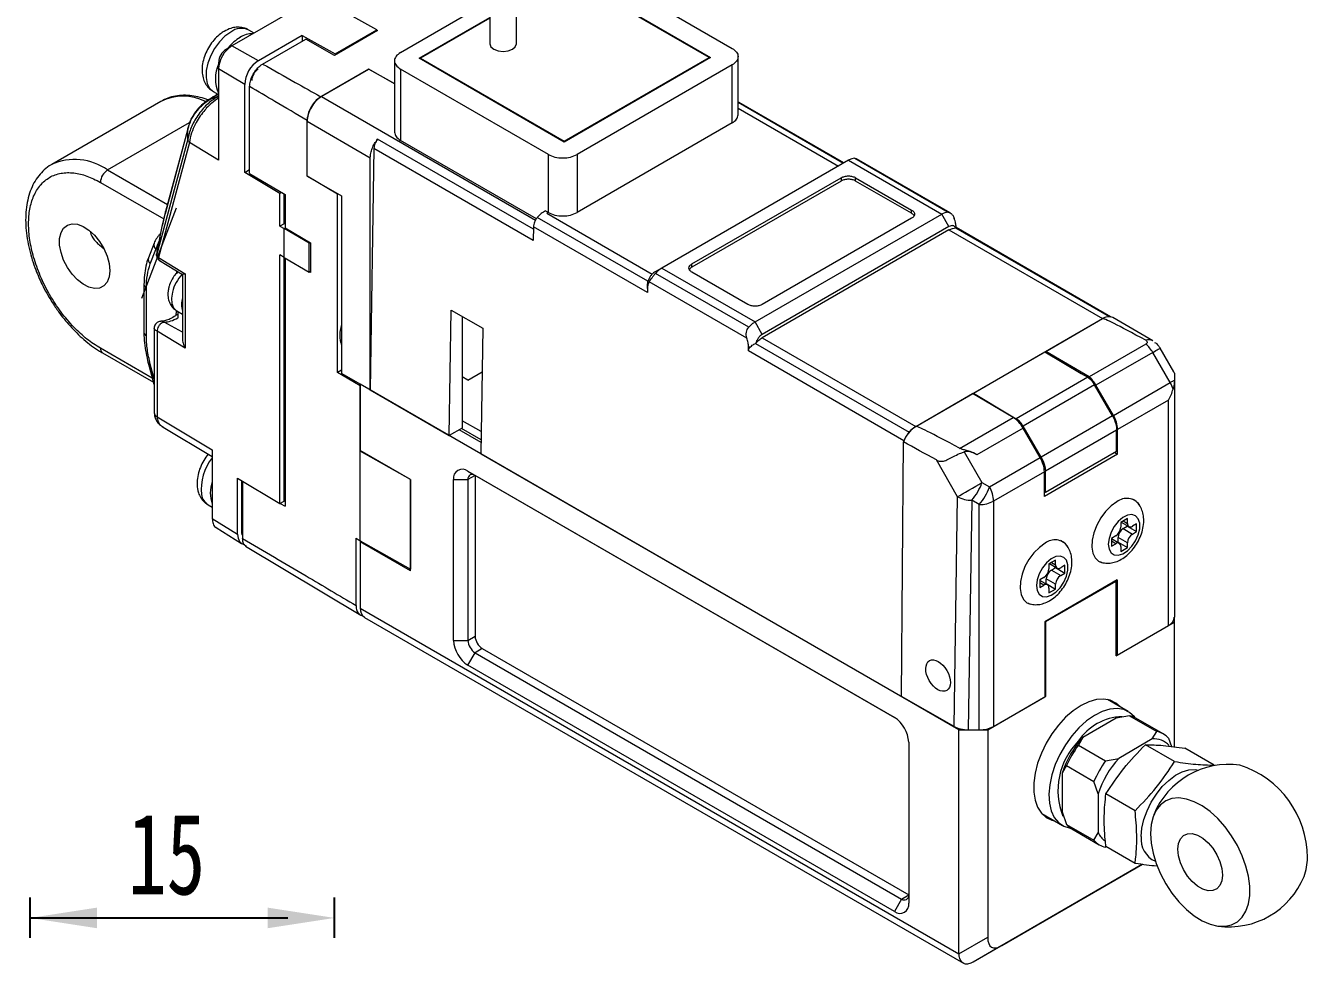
# Paper-space layout '시트2-ENG' of a CAD drawing. Header units: millimetres. Extents: x 5 to 415, y 5 to 292.
# Drawn here: x 270.9 to 334, y 219.4 to 265.9 of the extents above; entities that cross this region are included whole.
import ezdxf

# ---------------------------------------------------------------- set-up
doc = ezdxf.new("R2010")
doc.units = ezdxf.units.MM
doc.linetypes.add('CENTERX2', pattern=[20.32, 12.7, -2.54, 2.54, -2.54])
doc.layers.add('CENTER_LINE', color=7, linetype='CENTERX2')
doc.styles.add('SLDTEXTSTYLE0', font='TXT', dxfattribs={"width": 0.7})
doc.dimstyles.new('SLDDIMSTYLE0', dxfattribs={"dimtxt": 4, "dimasz": 3.302, "dimexe": 0, "dimexo": 0.0625, "dimgap": 1, "dimtad": 1, "dimrnd": 1e-09, "dimzin": 12, "dimdsep": 46, "dimtxsty": 'SLDTEXTSTYLE0', "dimsah": 1, "dimcen": 0.09, "dimadec": 0, "dimazin": 3, "dimtfac": 1, "dimtofl": 0, "dimtmove": 0, "dimatfit": 3, "dimfxl": 1, "dimfrac": 2, "dimtolj": 1, "dimtzin": 12, "dimarcsym": 0})

# ---------------------------------------------------------------- blocks, each defined once
blk = doc.blocks.new('_D_41')
at = {"layer": 'CENTER_LINE'}
for p, q in [((271.101, 200.622), (271.101, 222.923)), ((286.101, 200.622), (286.101, 222.923)), ((271.101, 221.923), (286.101, 221.923))]:
    blk.add_line(p, q, dxfattribs=at)
for points in [[(271.101, 221.923), (274.403, 221.415), (274.403, 222.431)], [(286.101, 221.923), (282.799, 222.431), (282.799, 221.415)]]:
    blk.add_solid(points, dxfattribs=at)
at = {"layer": 'CENTER_LINE', "insert": (275.923, 227.079), "char_height": 4, "attachment_point": 1, "style": 'SLDTEXTSTYLE0'}
blk.add_mtext('15', dxfattribs=at)

psp = doc.layouts.new('시트2-ENG')

# ---------------------------------------------------------------- linework, layer by layer
at = {"color": 7, "linetype": 'Continuous', "lineweight": 18}
for p, q in [((298.397, 268.947), (305.68, 264.743)), ((293.752, 268.234), (293.752, 264.967)), ((295.052, 264.967), (295.052, 268.234)), ((297.809, 268.225), (304.619, 264.294)), ((304.549, 264.294), (297.809, 268.184)), ((284.782, 267.021), (281.037, 264.86)), ((289.346, 264.539), (293.752, 267.082)), ((288.179, 265.654), (286.553, 266.56)), ((290.265, 264.253), (293.752, 266.266)), ((293.752, 266.225), (290.336, 264.253)), ((282.138, 265.495), (281.877, 265.645)), ((284.502, 265.376), (282.346, 264.131)), ((282.558, 263.97), (284.679, 265.195)), ((284.502, 265.376), (286.129, 264.47)), ((284.502, 265.376), (284.502, 265.093)), ((286.093, 264.399), (284.679, 265.195)), ((288.215, 265.623), (286.093, 264.399)), ((286.129, 264.47), (288.179, 265.654)), ((288.179, 265.654), (288.179, 265.603)), ((288.179, 265.643), (288.215, 265.623)), ((281.037, 264.86), (280.755, 264.691)), ((282.346, 264.131), (281.037, 264.86)), ((280.388, 263.734), (280.393, 264.064)), ((286.129, 264.47), (286.129, 264.419)), ((289.053, 264.132), (289.053, 260.619)), ((297.407, 260.13), (290.265, 264.253)), ((290.336, 264.212), (290.336, 264.253)), ((290.336, 264.253), (297.407, 260.171)), ((297.407, 260.171), (304.549, 264.294)), ((304.619, 264.294), (297.407, 260.13)), ((305.68, 263.926), (298.043, 259.518)), ((304.549, 264.253), (304.549, 264.294)), ((305.68, 261.069), (305.68, 263.926)), ((305.973, 261.452), (305.973, 264.335)), ((280.388, 263.734), (280.388, 259.243)), ((281.673, 262.966), (280.388, 263.734)), ((285.421, 262.358), (287.79, 263.725)), ((287.79, 263.722), (285.457, 262.375)), ((287.79, 263.725), (289.053, 263.014)), ((287.79, 263.722), (287.79, 263.725)), ((289.053, 262.993), (287.79, 263.722)), ((296.629, 259.518), (289.346, 263.722)), ((289.346, 263.722), (289.346, 260.211)), ((280.127, 262.614), (280.388, 262.464)), ((281.673, 258.637), (281.673, 262.966)), ((281.918, 258.574), (281.918, 262.863)), ((277.545, 262.129), (272.171, 259.027)), ((280.306, 262.347), (279.976, 262.245)), ((280.388, 262.403), (280.306, 262.347)), ((311.183, 259.102), (306.025, 262.08)), ((278.881, 260.773), (277.76, 256.587)), ((278.899, 260.896), (277.777, 256.706)), ((278.869, 260.265), (278.881, 260.773)), ((278.914, 260.878), (278.881, 260.773)), ((284.747, 258.456), (284.747, 261.189)), ((284.75, 261.15), (287.861, 259.354)), ((284.75, 258.455), (284.75, 261.15)), ((305.68, 261.069), (298.043, 256.66)), ((278.869, 260.265), (277.343, 254.601)), ((278.949, 260.103), (277.422, 254.439)), ((280.388, 259.243), (278.949, 260.103)), ((296.038, 256.348), (289.346, 260.211)), ((297.407, 260.13), (297.407, 260.171)), ((288.039, 259.818), (287.861, 247.922)), ((295.888, 255.287), (288.039, 259.818)), ((296.629, 256.658), (296.629, 259.518)), ((298.043, 259.518), (298.043, 256.66)), ((287.861, 247.922), (287.861, 259.354)), ((311.408, 259.232), (302.215, 253.925)), ((311.408, 259.232), (316.004, 256.578)), ((311.721, 259.328), (316.317, 256.675)), ((316.42, 256.646), (311.804, 259.31)), ((281.673, 258.637), (281.918, 258.778)), ((283.41, 257.598), (281.673, 258.637)), ((281.918, 258.574), (283.664, 257.541)), ((284.747, 258.456), (284.75, 258.457)), ((286.248, 257.567), (284.747, 258.456)), ((284.75, 258.455), (286.447, 257.476)), ((303.7, 254.129), (311.054, 258.374)), ((311.054, 258.211), (303.7, 253.966)), ((311.054, 258.374), (311.054, 258.211)), ((311.761, 258.374), (314.519, 256.782)), ((311.761, 258.211), (311.761, 258.374)), ((314.519, 256.619), (311.761, 258.211)), ((283.49, 257.644), (283.41, 257.598)), ((283.41, 255.99), (283.41, 257.598)), ((283.618, 256.11), (283.618, 257.568)), ((286.268, 257.579), (286.248, 257.567)), ((286.248, 248.787), (286.248, 257.567)), ((283.664, 257.541), (283.664, 255.908)), ((286.447, 257.476), (286.447, 248.739)), ((301.533, 253.273), (296.086, 256.415)), ((296.488, 256.737), (296.629, 256.658)), ((296.629, 256.66), (296.558, 256.619)), ((306.811, 251.272), (316.004, 256.578)), ((314.519, 256.374), (307.165, 252.129)), ((314.519, 256.619), (314.519, 256.782)), ((316.357, 255.966), (316.004, 256.578)), ((283.618, 256.11), (283.41, 255.99)), ((283.41, 255.99), (283.618, 255.865)), ((283.664, 256.084), (283.618, 256.11)), ((283.618, 254.444), (283.618, 255.865)), ((284.856, 255.151), (283.618, 255.865)), ((283.664, 255.908), (284.921, 255.164)), ((295.898, 255.953), (295.888, 255.287)), ((301.508, 252.714), (295.898, 255.953)), ((316.357, 255.966), (307.165, 250.659)), ((316.357, 255.803), (307.165, 250.496)), ((316.357, 255.803), (323.923, 251.435)), ((316.686, 255.899), (316.703, 255.908)), ((316.686, 255.899), (324.254, 251.531)), ((324.308, 251.526), (316.707, 255.914)), ((316.711, 255.894), (316.711, 255.949)), ((277.21, 255.145), (276.936, 254.434)), ((277.49, 255.404), (277.333, 254.614)), ((277.492, 255.459), (277.345, 254.718)), ((277.495, 255.471), (277.492, 255.459)), ((284.856, 255.151), (284.9, 255.177)), ((284.856, 253.73), (284.856, 255.151)), ((284.921, 255.164), (284.921, 253.71)), ((277.026, 254.127), (277.3, 254.838)), ((277.333, 254.614), (277.334, 254.629)), ((277.422, 254.439), (278.749, 253.646)), ((283.618, 254.444), (283.41, 254.569)), ((283.41, 242.331), (283.41, 254.569)), ((283.618, 254.444), (284.856, 253.73)), ((283.618, 242.451), (283.618, 254.444)), ((283.664, 254.418), (283.664, 242.192)), ((277.476, 254.292), (278.612, 253.603)), ((278.315, 253.783), (278.315, 253.664)), ((284.856, 253.73), (284.921, 253.768)), ((302.215, 253.925), (301.862, 253.721)), ((302.215, 253.925), (306.811, 251.272)), ((303.7, 253.966), (303.7, 254.129)), ((278.609, 253.612), (278.609, 250.415)), ((278.749, 253.646), (278.749, 249.98)), ((284.921, 253.71), (284.872, 253.739)), ((306.405, 250.474), (301.602, 253.247)), ((306.498, 251.006), (301.902, 253.66)), ((306.458, 252.129), (303.7, 253.721)), ((276.713, 253.119), (276.713, 250.754)), ((276.83, 250.591), (276.83, 252.956)), ((301.508, 252.921), (301.508, 252.976)), ((301.508, 252.921), (301.508, 252.714)), ((278.293, 251.597), (278.315, 251.777)), ((278.315, 251.833), (278.315, 251.777)), ((278.315, 251.777), (278.323, 251.826)), ((278.326, 251.818), (278.609, 251.655)), ((278.38, 251.471), (278.39, 251.477)), ((278.386, 251.783), (278.384, 251.643)), ((278.39, 251.477), (278.404, 251.773)), ((291.75, 245.677), (291.843, 251.855)), ((291.843, 251.855), (293.398, 250.957)), ((292.386, 251.541), (292.386, 246.045)), ((307.165, 250.659), (306.811, 251.272)), ((314.731, 246.128), (323.923, 251.435)), ((321.13, 249.823), (323.923, 251.435)), ((326.393, 250.347), (324.423, 251.484)), ((277.219, 250.959), (277.219, 246.801)), ((277.359, 250.81), (277.359, 246.601)), ((278.749, 249.98), (277.359, 250.81)), ((286.424, 251.033), (286.447, 250.954)), ((293.398, 250.957), (293.306, 244.779)), ((306.481, 249.843), (306.487, 250.047)), ((306.487, 250.047), (306.582, 250.047)), ((306.835, 250.212), (314.4, 245.843)), ((307.165, 250.496), (314.731, 246.128)), ((326.054, 250.183), (323.261, 248.571)), ((326.394, 250.338), (326.388, 250.341)), ((327.437, 248.806), (326.759, 249.981)), ((274.671, 249.748), (277.176, 248.301)), ((317.575, 247.77), (321.079, 249.793)), ((321.079, 249.793), (322.873, 248.74)), ((321.13, 249.823), (321.13, 249.763)), ((323.261, 248.571), (321.13, 249.823)), ((326.393, 249.77), (323.6, 248.158)), ((327.252, 248.283), (326.393, 249.77)), ((276.923, 249.253), (277.197, 248.226)), ((286.447, 248.902), (286.248, 248.787)), ((287.366, 248.126), (286.248, 248.787)), ((287.861, 247.922), (286.447, 248.739)), ((292.669, 248.41), (293.366, 248.813)), ((322.873, 248.74), (323.195, 248.544)), ((327.459, 248.741), (327.459, 248.402)), ((277.197, 248.226), (277.219, 248.174)), ((287.368, 248.207), (287.366, 248.206)), ((316.852, 231.184), (287.366, 248.206)), ((287.366, 248.206), (287.366, 244.94)), ((287.366, 244.901), (287.366, 248.126)), ((292.669, 248.41), (292.386, 248.574)), ((323.195, 248.544), (319.665, 246.506)), ((323.534, 248.178), (320.01, 246.144)), ((324.41, 246.642), (323.534, 248.178)), ((324.459, 246.67), (323.6, 248.158)), ((324.459, 246.67), (327.252, 248.283)), ((327.459, 248.402), (327.459, 248.351)), ((327.459, 248.351), (327.459, 236.732)), ((287.861, 247.922), (291.75, 245.677)), ((314.731, 246.128), (317.524, 247.741)), ((319.517, 246.57), (317.524, 247.741)), ((317.575, 247.77), (319.338, 246.699)), ((317.575, 247.711), (317.575, 247.77)), ((327.166, 247.417), (324.666, 245.974)), ((327.166, 236.323), (327.166, 247.417)), ((277.359, 246.601), (280.075, 244.978)), ((293.322, 245.868), (292.386, 246.408)), ((316.88, 245.047), (319.517, 246.57)), ((319.338, 246.699), (319.665, 246.506)), ((324.41, 246.642), (320.901, 244.617)), ((277.62, 246.119), (277.667, 246.088)), ((277.665, 246.084), (280.075, 244.644)), ((292.386, 246.045), (291.75, 245.677)), ((293.314, 245.342), (292.242, 245.961)), ((293.316, 245.463), (292.348, 246.022)), ((314.336, 245.752), (314.4, 245.843)), ((320.011, 246.046), (317.735, 244.732)), ((320.901, 244.617), (320.01, 246.144)), ((320.853, 244.589), (320.011, 246.046)), ((324.615, 245.944), (321.11, 243.921)), ((324.615, 244.894), (324.615, 245.944)), ((324.666, 244.76), (324.666, 245.974)), ((280.075, 244.978), (280.075, 241.592)), ((289.841, 243.511), (287.366, 244.94)), ((314.024, 232.819), (314.118, 245.366)), ((287.4, 244.921), (287.366, 244.901)), ((287.366, 240.492), (287.366, 244.901)), ((289.835, 243.51), (287.366, 244.901)), ((293.306, 244.779), (314.024, 232.819)), ((316.783, 242.665), (315.738, 244.474)), ((317.111, 244.87), (317.984, 243.358)), ((318.352, 243.145), (320.853, 244.589)), ((324.666, 244.76), (321.06, 242.678)), ((324.615, 244.894), (321.11, 242.871)), ((324.524, 244.842), (324.666, 244.76)), ((292.669, 243.92), (313.67, 231.796)), ((292.669, 243.92), (293.023, 243.716)), ((293.023, 243.716), (292.669, 243.511)), ((313.679, 231.791), (293.023, 243.716)), ((293.023, 243.716), (293.023, 235.795)), ((321.06, 243.892), (318.559, 242.448)), ((321.06, 242.678), (321.06, 243.892)), ((321.11, 242.871), (321.11, 243.921)), ((281.326, 243.577), (283.41, 242.331)), ((281.326, 240.819), (281.326, 243.577)), ((281.534, 240.935), (281.534, 243.452)), ((281.569, 243.431), (281.581, 243.424)), ((281.569, 243.431), (281.569, 240.614)), ((281.569, 243.431), (281.569, 243.431)), ((289.839, 243.512), (289.835, 243.51)), ((289.835, 243.51), (289.835, 239.101)), ((289.841, 239.02), (289.841, 243.511)), ((291.962, 235.591), (291.962, 243.511)), ((291.962, 243.511), (292.669, 243.511)), ((292.669, 243.511), (292.669, 235.591)), ((317.984, 243.358), (318.352, 243.145)), ((283.41, 242.331), (283.618, 242.451)), ((283.664, 242.425), (283.618, 242.451)), ((316.61, 231.351), (316.783, 242.665)), ((317.484, 242.492), (317.311, 231.186)), ((317.852, 242.279), (317.484, 242.492)), ((318.559, 242.448), (318.559, 231.355)), ((321.11, 242.871), (321.06, 242.9)), ((279.88, 242.26), (280.075, 242.147)), ((283.42, 242.336), (283.664, 242.192)), ((317.852, 231.186), (317.852, 242.279)), ((280.075, 241.592), (281.326, 240.819)), ((280.271, 241.141), (281.524, 240.366)), ((325.149, 241.589), (324.819, 241.399)), ((324.819, 241.399), (324.819, 241.161)), ((324.84, 241.411), (325.222, 241.191)), ((324.937, 241.093), (325.143, 241.212)), ((325.143, 241.212), (325.143, 241.236)), ((325.143, 241.212), (325.603, 240.946)), ((325.149, 241.351), (325.149, 241.589)), ((325.603, 241.327), (325.397, 241.208)), ((325.603, 240.946), (325.603, 241.327)), ((287.156, 240.616), (287.366, 240.492)), ((287.156, 237.309), (287.156, 240.616)), ((324.572, 240.732), (324.365, 240.613)), ((324.365, 240.613), (324.365, 240.232)), ((324.747, 240.368), (324.365, 240.588)), ((324.689, 240.426), (324.689, 240.664)), ((325.149, 240.399), (324.689, 240.664)), ((324.937, 241.093), (325.397, 240.827)), ((325.397, 240.827), (325.603, 240.946)), ((281.713, 240.228), (287.39, 236.836)), ((287.366, 240.492), (289.835, 239.101)), ((287.366, 240.492), (287.366, 240.449)), ((287.403, 240.471), (287.366, 240.449)), ((289.841, 239.02), (287.366, 240.449)), ((287.366, 240.449), (287.366, 237.183)), ((324.365, 240.232), (324.572, 240.351)), ((324.668, 240.414), (324.689, 240.426)), ((324.689, 240.426), (325.149, 240.16)), ((324.819, 240.208), (324.819, 239.97)), ((324.819, 239.97), (325.149, 240.16)), ((325.149, 240.16), (325.149, 240.399)), ((321.614, 239.548), (321.284, 239.358)), ((321.284, 239.358), (321.284, 239.12)), ((321.305, 239.37), (321.686, 239.15)), ((321.614, 239.31), (321.614, 239.548)), ((322.067, 239.286), (321.861, 239.167)), ((322.067, 238.905), (322.067, 239.286)), ((289.841, 239.104), (289.835, 239.101)), ((321.036, 238.691), (320.83, 238.572)), ((321.154, 238.385), (321.154, 238.623)), ((321.614, 238.358), (321.154, 238.623)), ((321.401, 239.052), (321.608, 239.171)), ((321.401, 239.052), (321.861, 238.786)), ((321.608, 239.171), (321.608, 239.195)), ((321.608, 239.171), (322.067, 238.905)), ((321.861, 238.786), (322.067, 238.905)), ((320.83, 238.572), (320.83, 238.191)), ((321.211, 238.327), (320.83, 238.547)), ((320.83, 238.191), (321.036, 238.31)), ((324.648, 238.565), (321.077, 236.503)), ((321.13, 236.512), (324.595, 238.512)), ((321.133, 238.373), (321.154, 238.385)), ((321.154, 238.385), (321.614, 238.119)), ((321.284, 238.167), (321.284, 237.929)), ((321.284, 237.929), (321.614, 238.119)), ((321.614, 238.119), (321.614, 238.358)), ((324.595, 238.512), (324.576, 238.523)), ((324.595, 234.837), (324.595, 238.512)), ((324.648, 238.565), (324.648, 234.87)), ((287.366, 237.183), (316.852, 220.161)), ((287.573, 236.725), (317.078, 219.692)), ((327.459, 236.491), (327.459, 236.732)), ((321.077, 236.503), (321.077, 232.809)), ((321.111, 236.523), (321.13, 236.512)), ((321.13, 232.837), (321.13, 236.512)), ((324.595, 234.837), (327.459, 236.491)), ((324.648, 234.87), (327.166, 236.323)), ((327.459, 230.345), (327.459, 236.491)), ((291.962, 235.591), (292.669, 235.591)), ((292.669, 235.591), (293.023, 235.795)), ((292.669, 234.366), (293.023, 234.979)), ((293.376, 235.183), (293.023, 234.979)), ((293.023, 234.979), (314.024, 222.855)), ((293.376, 235.183), (314.377, 223.059)), ((324.595, 234.901), (324.648, 234.87)), ((313.67, 222.243), (292.669, 234.366)), ((316.61, 231.351), (314.024, 232.819)), ((318.267, 231.184), (321.13, 232.837)), ((318.559, 231.355), (321.077, 232.809)), ((321.13, 232.837), (321.077, 232.868)), ((325.19, 232.087), (324.169, 232.676)), ((324.602, 231.755), (322.952, 230.803)), ((325.248, 231.882), (324.602, 231.755)), ((325.248, 231.882), (326.591, 231.107)), ((326.908, 230.986), (325.565, 231.761)), ((316.852, 231.184), (318.267, 231.184)), ((316.852, 220.161), (316.852, 231.184)), ((317.311, 231.186), (317.852, 231.186)), ((318.267, 231.184), (318.267, 220.969)), ((326.371, 230.735), (326.591, 231.107)), ((314.377, 230.571), (314.377, 222.651)), ((322.952, 230.803), (322.732, 230.431)), ((322.732, 230.431), (324.076, 229.655)), ((326.371, 230.735), (324.72, 229.782)), ((327.472, 229.621), (326.031, 230.453)), ((327.172, 230.772), (327.311, 230.363)), ((324.076, 229.655), (324.72, 229.782)), ((329.417, 229.447), (327.976, 230.279)), ((322.151, 229.425), (321.939, 229.048)), ((322.151, 229.425), (323.495, 228.649)), ((321.939, 229.048), (321.939, 227.142)), ((323.707, 228.028), (323.495, 228.649)), ((323.707, 228.028), (323.707, 226.121)), ((325.528, 227.202), (324.087, 228.034)), ((320.93, 227.064), (321.95, 226.475)), ((321.939, 227.142), (322.151, 226.52)), ((322.151, 226.52), (323.495, 225.745)), ((322.415, 226.306), (323.758, 225.53)), ((323.495, 225.745), (323.707, 226.121)), ((324.125, 225.419), (324.076, 225.409)), ((325.528, 224.609), (324.087, 225.441)), ((325.893, 224.563), (317.559, 219.752)), ((318.967, 220.565), (325.893, 224.563)), ((314.024, 222.855), (313.67, 222.243)), ((314.024, 222.855), (314.377, 223.059)), ((316.852, 220.153), (318.267, 220.969)), ((318.967, 220.565), (317.552, 219.748)), ((317.552, 219.748), (317.559, 219.752))]:
    psp.add_line(p, q, dxfattribs=at)
at = {"color": 8, "linetype": 'Continuous', "lineweight": 18}
for p, q in [((279.976, 262.245), (279.902, 262.196)), ((279.976, 262.245), (280.345, 262.488)), ((285.457, 262.375), (296, 256.288)), ((305.973, 262.085), (311.161, 259.089)), ((305.973, 261.798), (310.913, 258.946)), ((274.921, 258.754), (278.956, 261.084)), ((295.896, 255.836), (288.217, 260.269)), ((274.921, 258.754), (277.869, 257.052)), ((274.567, 258.142), (277.687, 256.341)), ((296.558, 256.619), (301.743, 253.626)), ((277.3, 254.838), (277.362, 254.802)), ((278.609, 250.767), (277.708, 251.263)), ((277.123, 248.501), (274.567, 249.976)), ((314.141, 245.421), (306.481, 249.843)), ((277.219, 248.47), (277.026, 249.193)), ((319.338, 246.675), (319.338, 246.699)), ((324.943, 241.47), (325.149, 241.351)), ((281.569, 240.915), (281.534, 240.935)), ((324.572, 240.351), (324.365, 240.47)), ((321.407, 239.429), (321.614, 239.31)), ((321.036, 238.31), (320.83, 238.429))]:
    psp.add_line(p, q, dxfattribs=at)
at = {"color": 8, "linetype": 'Continuous', "lineweight": 18, "flags": 128}
for points in [[(280.983, 265.548), (280.698, 265.34), (280.43, 265.066), (280.192, 264.743), (279.998, 264.386), (279.858, 264.015), (279.78, 263.651), (279.768, 263.312), (279.822, 263.018), (279.94, 262.783), (280.115, 262.621), (280.127, 262.614)], [(277.76, 256.587), (277.766, 256.657), (277.777, 256.706)], [(277.492, 255.459), (277.49, 255.447), (277.49, 255.404)], [(278.113, 252.741), (278.069, 252.442), (278.089, 252.177), (278.174, 251.966), (278.316, 251.824), (278.326, 251.818)], [(277.026, 249.193), (276.98, 249.204), (276.946, 249.221), (276.926, 249.244), (276.923, 249.253)], [(277.219, 248.195), (277.2, 248.216), (277.197, 248.226)]]:
    psp.add_lwpolyline(points, dxfattribs=at)
at = {"color": 7, "linetype": 'Continuous', "lineweight": 18, "flags": 128}
for points in [[(293.752, 264.967), (293.801, 264.824), (293.942, 264.702)], [(293.942, 264.702), (294.153, 264.621), (294.402, 264.592), (294.65, 264.621), (294.861, 264.702), (295.002, 264.824), (295.052, 264.967)], [(275.027, 253.794), (274.994, 253.484), (274.895, 253.228), (274.737, 253.042), (274.528, 252.935), (274.28, 252.913), (274.004, 252.977), (273.718, 253.123), (273.435, 253.344), (273.171, 253.628), (272.94, 253.959), (272.756, 254.32), (272.627, 254.691), (272.56, 255.052), (272.56, 255.384), (272.627, 255.668), (272.756, 255.89), (272.94, 256.038), (273.171, 256.103), (273.435, 256.082), (273.718, 255.976), (274.004, 255.791), (274.28, 255.537), (274.528, 255.228), (274.737, 254.879), (274.895, 254.511), (274.994, 254.143), (275.027, 253.794)], [(326.393, 249.77), (326.477, 249.818), (326.552, 249.862), (326.617, 249.899), (326.67, 249.93), (326.712, 249.954), (326.741, 249.971), (326.756, 249.98), (326.759, 249.981)], [(327.252, 248.283), (327.281, 248.3), (327.31, 248.316), (327.338, 248.332), (327.364, 248.348), (327.39, 248.362), (327.414, 248.376), (327.437, 248.39), (327.459, 248.402)], [(316.783, 242.665), (316.895, 242.729), (317.029, 242.807), (317.18, 242.894), (317.343, 242.988), (317.511, 243.085), (317.678, 243.181), (317.837, 243.274), (317.984, 243.358)], [(324.631, 242.413), (324.345, 242.209), (324.075, 241.94), (323.835, 241.619), (323.638, 241.264), (323.494, 240.894), (323.412, 240.528), (323.395, 240.188), (323.445, 239.89), (323.559, 239.651), (323.73, 239.484), (323.898, 239.409)], [(324.206, 240.331), (324.241, 240.086), (324.341, 239.903), (324.499, 239.798), (324.7, 239.78), (324.926, 239.85), (325.157, 240.004), (325.373, 240.226), (325.554, 240.498), (325.685, 240.795), (325.753, 241.09), (325.753, 241.358), (325.685, 241.574), (325.554, 241.72), (325.373, 241.782), (325.157, 241.755), (324.926, 241.642), (324.7, 241.452), (324.499, 241.202), (324.341, 240.915), (324.241, 240.615), (324.206, 240.331)], [(321.095, 240.372), (320.81, 240.168), (320.54, 239.899), (320.3, 239.578), (320.102, 239.223), (319.959, 238.853), (319.876, 238.487), (319.86, 238.147), (319.91, 237.849), (320.023, 237.61), (320.195, 237.443), (320.363, 237.368)], [(320.671, 238.29), (320.705, 238.045), (320.806, 237.862), (320.964, 237.756), (321.164, 237.739), (321.39, 237.809), (321.622, 237.963), (321.837, 238.185), (322.019, 238.457), (322.149, 238.754), (322.218, 239.049), (322.218, 239.317), (322.149, 239.533), (322.019, 239.679), (321.837, 239.741), (321.622, 239.714), (321.39, 239.601), (321.164, 239.411), (320.964, 239.161), (320.806, 238.874), (320.705, 238.574), (320.671, 238.29)], [(324.796, 232.315), (324.58, 232.505), (324.296, 232.643), (323.973, 232.7), (323.62, 232.675), (323.247, 232.569), (322.863, 232.384), (322.479, 232.125), (322.105, 231.801), (321.752, 231.418), (321.43, 230.988), (321.146, 230.523), (320.909, 230.035), (320.726, 229.538), (320.601, 229.045), (320.537, 228.569), (320.537, 228.124), (320.601, 227.722), (320.726, 227.373), (320.909, 227.088), (321.146, 226.873), (321.43, 226.736), (321.556, 226.703)], [(325.532, 231.78), (325.493, 231.829), (325.255, 232.046), (324.969, 232.184), (324.642, 232.238), (324.285, 232.207), (323.906, 232.092), (323.519, 231.897), (323.132, 231.625), (322.758, 231.287), (322.408, 230.891)], [(322.408, 230.891), (322.091, 230.448), (321.817, 229.972), (321.593, 229.476), (321.425, 228.974), (321.32, 228.482), (321.279, 228.012), (321.304, 227.579), (321.395, 227.194), (321.548, 226.87), (321.759, 226.615), (322.022, 226.437), (322.33, 226.341), (322.367, 226.335)], [(325.833, 225.934), (325.865, 226.339), (325.959, 226.766), (326.113, 227.2), (326.321, 227.625), (326.575, 228.025), (326.866, 228.387), (327.184, 228.698), (327.516, 228.945), (327.852, 229.12), (328.179, 229.217), (328.484, 229.233), (328.662, 229.199)], [(326.282, 226.083), (326.314, 225.61), (326.408, 225.114), (326.563, 224.606), (326.774, 224.1), (327.035, 223.608), (327.34, 223.144), (327.682, 222.719), (328.05, 222.345), (328.436, 222.031), (328.83, 221.785), (329.222, 221.614), (329.6, 221.522), (329.956, 221.512), (330.281, 221.583), (330.565, 221.734), (330.802, 221.962), (330.985, 222.259), (331.11, 222.619), (331.173, 223.031), (331.173, 223.487), (331.11, 223.972), (330.985, 224.476), (330.802, 224.985), (330.565, 225.486), (330.281, 225.965), (329.956, 226.411), (329.6, 226.812), (329.222, 227.157), (328.83, 227.438), (328.436, 227.647), (328.05, 227.779), (327.682, 227.83), (327.34, 227.8), (327.035, 227.688), (326.774, 227.498), (326.563, 227.235), (326.408, 226.905), (326.314, 226.518), (326.282, 226.083)], [(327.636, 225.301), (327.668, 225.586), (327.761, 225.817), (327.911, 225.981), (328.109, 226.069), (328.343, 226.076), (328.6, 226.001), (328.864, 225.849), (329.12, 225.627), (329.354, 225.351), (329.552, 225.034), (329.702, 224.696), (329.796, 224.357), (329.828, 224.036), (329.796, 223.751), (329.702, 223.52), (329.552, 223.356), (329.354, 223.267), (329.12, 223.261), (328.864, 223.336), (328.6, 223.488), (328.343, 223.709), (328.109, 223.986), (327.911, 224.303), (327.761, 224.641), (327.668, 224.98), (327.636, 225.301)]]:
    psp.add_lwpolyline(points, dxfattribs=at)
at = {"color": 7, "linetype": 'Continuous', "lineweight": 18}
for centre, radius, start, end in [((282.685, 263.295), 2.344, 122.00848, 140.28431), ((282.026, 264.416), 1.044, 87.26885, 123.98754), ((281.798, 263.67), 1.412, 122.60548, 177.39452), ((281.178, 264.028), 0.787, 122.60548, 177.39452), ((281.889, 263.245), 1.661, 154.40042, 205.32233), ((283.133, 262.9), 1.462, 122.60548, 177.39452), ((282.723, 263.136), 0.701, 122.60548, 177.39452), ((305.939, 261.931), 0.172, 60.1516, 78.60725), ((275.335, 258.107), 0.768, 122.60548, 177.39452), ((316.345, 256.028), 0.648, 92.43101, 121.75315), ((277.561, 254.608), 0.219, 181.66396, 230.32578), ((302.863, 252.843), 1.261, 120.89883, 139.63614), ((279.675, 252.131), 1.115, 163.08184, 196.95413), ((324.259, 250.898), 0.633, 90.40697, 121.99736), ((324.217, 251.023), 0.505, 65.83874, 125.47172), ((324.251, 251.353), 0.178, 60.30174, 88.90535), ((287.861, 250.617), 1.5, 160.54426, 199.45574), ((325.02, 248.989), 1.58, 29.61034, 49.08832), ((322.227, 247.377), 1.58, 29.61034, 49.08832), ((325.81, 247.447), 1.667, 17.95922, 30.10204), ((318.743, 245.346), 1.448, 28.89519, 57.68618), ((323.224, 245.924), 1.443, 1.9565, 31.14373), ((315.559, 244.836), 1.535, 122.63982, 159.80295), ((319.618, 243.842), 1.443, 1.9565, 31.14373), ((292.393, 243.581), 0.437, 50.79671, 189.21404), ((292.885, 243.546), 0.218, 50.79671, 189.21404), ((281.606, 242.853), 1.629, 159.97005, 200.02995), ((315.355, 244.298), 2.792, 319.68312, 340.31688), ((315.724, 244.086), 2.792, 319.68312, 340.31688), ((317.117, 242.399), 1.443, 1.9565, 31.14373), ((317.471, 243.95), 1.458, 241.83173, 270.48739), ((317.881, 243.722), 1.443, 268.8559, 298.04024), ((325.114, 241.821), 0.764, 35.36091, 129.21966), ((324.282, 241.185), 0.538, 302.60548, 357.39452), ((325.3, 241.327), 0.153, 170.78596, 309.20329), ((321.578, 239.78), 0.764, 35.36091, 129.21966), ((325.227, 240.64), 0.538, 122.60548, 177.39452), ((325.686, 240.374), 0.538, 122.60548, 177.39452), ((324.668, 240.233), 0.153, 350.78596, 129.20329), ((321.764, 239.286), 0.153, 170.78596, 309.20329), ((320.746, 239.144), 0.538, 302.60548, 357.39452), ((321.691, 238.598), 0.538, 122.60548, 177.39452), ((322.151, 238.333), 0.538, 122.60548, 177.39452), ((321.133, 238.192), 0.153, 350.78596, 129.20329), ((287.856, 237.129), 0.493, 173.70115, 234.98667), ((326.958, 236.782), 0.503, 294.37466, 354.3052), ((293.497, 235.661), 1.537, 182.60548, 237.39452), ((293.437, 235.626), 0.768, 182.60548, 237.39452), ((293.79, 235.83), 0.768, 182.60548, 237.39452), ((312.842, 230.502), 1.537, 2.60548, 57.39452), ((324.943, 229.199), 2.632, 91.19755, 147.33228), ((325.026, 230.823), 1.082, 60.1234, 78.17826), ((317.881, 232.629), 1.443, 268.8559, 298.04024), ((326.373, 230.059), 1.071, 41.74096, 78.24829), ((325.147, 228.203), 3.419, 135.02876, 201.79586), ((326.519, 227.574), 4.811, 137.844, 162.156), ((327.108, 227.234), 5.419, 143.84551, 156.15449), ((326.46, 229.722), 1.017, 43.00456, 95.02184), ((328.287, 226.553), 4.811, 137.84358, 162.15642), ((328.452, 226.458), 5.419, 143.84551, 156.15449), ((330.146, 225.485), 4, 82.23487, 157.75976), ((329.224, 224.891), 4.786, 359.95189, 72.20436), ((322.955, 227.238), 1.078, 221.77377, 239.91946), ((324.677, 226.587), 1.076, 205.63869, 234.16739), ((324.294, 226.458), 1.071, 221.74096, 258.24829), ((327, 225.789), 1.176, 172.93913, 246.22267), ((331.659, 224.829), 2.351, 338.60427, 1.43055), ((330.146, 225.485), 4, 262.23487, 337.75976), ((314.162, 223.024), 0.218, 230.79671, 9.21404), ((313.946, 222.581), 0.437, 230.79671, 9.21404)]:
    psp.add_arc(centre, radius, start, end, dxfattribs=at)
at = {"color": 8, "linetype": 'Continuous', "lineweight": 18}
for centre, radius, start, end in [((281.511, 264.859), 0.867, 65.02217, 127.45838), ((278.644, 259.926), 2.462, 63.67947, 116.52071), ((273.311, 256.497), 2.773, 54.4963, 114.59377), ((277.485, 255.059), 0.288, 161.51779, 230.08068), ((277.212, 254.349), 0.289, 162.81116, 229.99819), ((280.133, 252.22), 2.085, 137.86372, 165.52599), ((276.913, 253.139), 0.201, 185.96406, 245.60183), ((276.913, 250.774), 0.201, 185.6948, 245.62534), ((326.198, 249.97), 0.424, 62.68813, 110.69975), ((274.819, 249.952), 0.253, 174.44955, 233.50356), ((277.466, 246.825), 0.248, 185.36197, 244.61207), ((281.975, 243.041), 2.443, 141.03214, 186.39854), ((280.264, 242.875), 0.725, 188.44197, 238.01211)]:
    psp.add_arc(centre, radius, start, end, dxfattribs=at)
at = {"color": 7, "linetype": 'Continuous', "lineweight": 18}
for centre, major_axis, ratio, start_param, end_param in [((404.95, 203.843), (81.029, -47.59), 0.007557, 2.91635, 3.137304), ((326.459, 248.501), (0.996, 0.267), 0.317765, 6.198245, 6.409817), ((326.459, 247.825), (0.707, 1.225), 0.577335, 4.71243, 5.139508), ((395.757, 198.536), (81.029, -47.59), 0.007557, 2.915028, 3.137304), ((385.29, 204.579), (81.733, -46.378), 0.007622, 2.59292, 2.631892), ((317.701, 243.597), (-0.707, 1.225), 0.577335, 5.463585, 6.128989), ((282.033, 241.227), (0.5, 0.866), 0.577206, 2.356266, 3.40787), ((317.311, 231.763), (1, 0), 0.577243, 3.935679, 4.712389), ((319.667, 222.586), (1.212, 2.1), 0.333351, 2.617959, 3.665156), ((318.267, 220.161), (1.414, 0), 0.577382, 3.141593, 3.151593)]:
    psp.add_ellipse(centre, major_axis=major_axis, ratio=ratio, start_param=start_param, end_param=end_param, dxfattribs=at)
psp.add_ellipse((315.823, 233.857), major_axis=(-0.425, 0.736), ratio=0.587458, dxfattribs=at)
for points, knots in [([(281.872, 265.638), (281.85, 265.654), (281.751, 265.725), (281.537, 265.777), (281.258, 265.791), (280.958, 265.734), (280.765, 265.635), (280.658, 265.58)], [0, 0, 0, 0, 0.064179, 0.286708, 0.502933, 0.723221, 1, 1, 1, 1]), ([(280.658, 265.58), (280.6, 265.543), (280.446, 265.443), (280.215, 265.23), (279.982, 264.938), (279.792, 264.609), (279.653, 264.255), (279.574, 263.888), (279.568, 263.539), (279.631, 263.226), (279.754, 262.963), (279.92, 262.751), (280.065, 262.659), (280.131, 262.617)], [0, 0, 0, 0, 0.058823, 0.158862, 0.258937, 0.359085, 0.460223, 0.563431, 0.670279, 0.761639, 0.847384, 0.929797, 1, 1, 1, 1]), ([(281.918, 262.863), (281.925, 262.95), (281.939, 263.124), (282.049, 263.409), (282.212, 263.67), (282.392, 263.862), (282.51, 263.94), (282.558, 263.97)], [0, 0, 0, 0, 0.214702, 0.429404, 0.644089, 0.858766, 1, 1, 1, 1]), ([(282.558, 263.97), (283.093, 263.67), (284.048, 263.133), (285.002, 262.594), (285.421, 262.358)], [0, 0, 0, 0, 0.560004, 1, 1, 1, 1]), ([(284.747, 261.189), (284.219, 261.502), (283.276, 262.061), (282.333, 262.618), (281.918, 262.863)], [0, 0, 0, 0, 0.560005, 1, 1, 1, 1]), ([(279.907, 262.188), (279.9, 262.191), (279.756, 262.256), (279.474, 262.335), (279.064, 262.418), (278.657, 262.44), (278.26, 262.4), (277.89, 262.305), (277.672, 262.191), (277.57, 262.137)], [0, 0, 0, 0, 0.008273, 0.173695, 0.340291, 0.508014, 0.677183, 0.848833, 1, 1, 1, 1]), ([(280.306, 262.347), (280.138, 262.23), (279.802, 261.998), (279.346, 261.444), (278.999, 260.83), (278.913, 260.454), (278.869, 260.265)], [0, 0, 0, 0, 0.250224, 0.500004, 0.749764, 1, 1, 1, 1]), ([(278.881, 260.773), (278.92, 260.907), (278.997, 261.171), (279.228, 261.542), (279.448, 261.809), (279.683, 262.048), (279.861, 262.167), (279.976, 262.245)], [0, 0, 0, 0, 0.256012, 0.50256, 0.638236, 0.766006, 1, 1, 1, 1]), ([(279.923, 262.224), (279.823, 262.159), (279.611, 262.022), (279.303, 261.701), (279.081, 261.369), (278.943, 261.072), (278.907, 260.923), (278.889, 260.845)], [0, 0, 0, 0, 0.206748, 0.436121, 0.696813, 0.842091, 1, 1, 1, 1]), ([(280.332, 262.496), (280.292, 262.466), (280.135, 262.347), (279.984, 262.26), (279.871, 262.194)], [0, 0, 0, 0, 0.254513, 1, 1, 1, 1]), ([(285.421, 262.358), (285.346, 262.305), (285.194, 262.2), (284.992, 261.949), (284.839, 261.664), (284.758, 261.398), (284.75, 261.248), (284.747, 261.189)], [0, 0, 0, 0, 0.214702, 0.429406, 0.644091, 0.858768, 1, 1, 1, 1]), ([(278.869, 260.265), (278.87, 260.251), (278.872, 260.223), (278.889, 260.187), (278.911, 260.151), (278.932, 260.12), (278.945, 260.108), (278.949, 260.103)], [0, 0, 0, 0, 0.249886, 0.499926, 0.747959, 0.907794, 1, 1, 1, 1]), ([(272.155, 259.016), (272.151, 259.014), (272.021, 258.952), (271.804, 258.77), (271.517, 258.472), (271.287, 258.118), (271.106, 257.718), (270.977, 257.275), (270.901, 256.798), (270.877, 256.294), (270.903, 255.773), (270.977, 255.243), (271.093, 254.716), (271.244, 254.208), (271.406, 253.764), (271.574, 253.371), (271.757, 252.984), (271.905, 252.718), (271.988, 252.57)], [0, 0, 0, 0, 0.002219, 0.076021, 0.146173, 0.217344, 0.289492, 0.362208, 0.434997, 0.507469, 0.579261, 0.650091, 0.719356, 0.785451, 0.847243, 0.891609, 0.939625, 1, 1, 1, 1]), ([(311.721, 259.328), (311.754, 259.327), (311.789, 259.327), (311.803, 259.31), (311.804, 259.309)], [0, 0, 0, 0, 0.944707, 1, 1, 1, 1]), ([(274.567, 249.976), (274.345, 250.118), (273.901, 250.402), (273.243, 251.012), (272.615, 251.748), (272.05, 252.605), (271.666, 253.373), (271.423, 253.993), (271.232, 254.587), (271.073, 255.307), (271.011, 256.112), (271.073, 256.846), (271.265, 257.495), (271.59, 258.032), (272.049, 258.42), (272.522, 258.59), (272.938, 258.631), (273.357, 258.608), (273.901, 258.486), (274.345, 258.257), (274.567, 258.142)], [0, 0, 0, 0, 0.060004, 0.11999, 0.184292, 0.249958, 0.315624, 0.3478, 0.380008, 0.439987, 0.5, 0.559978, 0.619991, 0.684293, 0.749959, 0.815625, 0.8478, 0.880009, 0.939979, 1, 1, 1, 1]), ([(277.49, 255.404), (277.535, 255.622), (277.624, 256.056), (277.715, 256.411), (277.76, 256.587)], [0, 0, 0, 0, 0.504153, 1, 1, 1, 1]), ([(277.779, 256.715), (277.731, 256.527), (277.635, 256.152), (277.542, 255.698), (277.495, 255.471)], [0, 0, 0, 0, 0.500641, 1, 1, 1, 1]), ([(314.631, 256.515), (314.63, 256.518), (314.617, 256.559), (314.566, 256.591), (314.519, 256.619)], [0, 0, 0, 0, 0.0897989, 1, 1, 1, 1]), ([(316.317, 256.675), (316.35, 256.67), (316.416, 256.66), (316.507, 256.579), (316.573, 256.478), (316.605, 256.4), (316.617, 256.37)], [0, 0, 0, 0, 0.270501, 0.54064, 0.820446, 1, 1, 1, 1]), ([(316.711, 255.949), (316.706, 256.01), (316.697, 256.144), (316.645, 256.29), (316.617, 256.37)], [0, 0, 0, 0, 0.4520547, 1, 1, 1, 1]), ([(274.058, 255.723), (274.068, 255.679), (274.11, 255.503), (274.338, 255.207), (274.594, 254.996), (274.729, 254.885)], [0, 0, 0, 0, 0.135206, 0.543251, 1, 1, 1, 1]), ([(316.686, 255.899), (316.67, 255.926), (316.639, 255.981), (316.559, 256.017), (316.463, 256.017), (316.393, 255.983), (316.357, 255.966)], [0, 0, 0, 0, 0.250117, 0.500156, 0.750117, 1, 1, 1, 1]), ([(277.521, 255.626), (277.487, 255.587), (277.42, 255.508), (277.334, 255.386), (277.261, 255.264), (277.228, 255.188), (277.212, 255.15)], [0, 0, 0, 0, 0.244288, 0.492398, 0.744267, 1, 1, 1, 1]), ([(276.936, 254.434), (276.936, 254.433), (276.876, 254.307), (276.805, 254.018), (276.725, 253.583), (276.718, 253.27), (276.714, 253.118)], [0, 0, 0, 0, 0.003013, 0.342421, 0.68159, 1, 1, 1, 1]), ([(277.332, 254.549), (277.33, 254.556), (277.326, 254.577), (277.33, 254.599), (277.333, 254.614)], [0, 0, 0, 0, 0.312054, 1, 1, 1, 1]), ([(277.33, 254.55), (277.333, 254.531), (277.339, 254.493), (277.364, 254.434), (277.4, 254.377), (277.447, 254.327), (277.487, 254.295), (277.513, 254.284), (277.518, 254.282)], [0, 0, 0, 0, 0.172719, 0.356783, 0.549204, 0.746378, 0.944678, 1, 1, 1, 1]), ([(277.343, 254.601), (277.342, 254.599), (277.341, 254.595), (277.338, 254.59), (277.336, 254.59), (277.333, 254.597), (277.333, 254.608), (277.333, 254.614)], [0, 0, 0, 0, 0.107272, 0.216266, 0.463262, 0.73307, 1, 1, 1, 1]), ([(277.422, 254.439), (277.423, 254.408), (277.426, 254.358), (277.449, 254.313), (277.467, 254.299), (277.476, 254.293)], [0, 0, 0, 0, 0.474028, 0.741263, 1, 1, 1, 1]), ([(303.7, 253.966), (303.655, 253.937), (303.597, 253.9), (303.585, 253.853), (303.582, 253.843)], [0, 0, 0, 0, 0.793162, 1, 1, 1, 1]), ([(278.386, 253.74), (278.334, 253.689), (278.209, 253.565), (278.061, 253.32), (277.971, 253.105), (277.94, 252.986), (277.933, 252.962)], [0, 0, 0, 0, 0.242822, 0.587116, 0.918014, 1, 1, 1, 1]), ([(278.749, 253.646), (278.748, 253.645), (278.719, 253.633), (278.661, 253.611), (278.612, 253.593), (278.613, 253.604), (278.613, 253.605)], [0, 0, 0, 0, 0.01067, 0.397273, 0.95858, 1, 1, 1, 1]), ([(301.508, 252.976), (301.509, 253.024), (301.511, 253.129), (301.525, 253.222), (301.533, 253.273)], [0, 0, 0, 0, 0.4537894, 1, 1, 1, 1]), ([(301.602, 253.247), (301.575, 253.199), (301.524, 253.109), (301.513, 252.982), (301.508, 252.921)], [0, 0, 0, 0, 0.523313, 1, 1, 1, 1]), ([(301.862, 253.721), (301.827, 253.697), (301.756, 253.65), (301.661, 253.539), (301.581, 253.41), (301.549, 253.319), (301.533, 253.273)], [0, 0, 0, 0, 0.249826, 0.499768, 0.749826, 1, 1, 1, 1]), ([(301.602, 253.247), (301.621, 253.277), (301.658, 253.336), (301.732, 253.445), (301.815, 253.557), (301.873, 253.626), (301.902, 253.66)], [0, 0, 0, 0, 0.268331, 0.522065, 0.764688, 1, 1, 1, 1]), ([(271.988, 252.57), (272.104, 252.377), (272.269, 252.105), (272.537, 251.725), (272.777, 251.412), (273.076, 251.061), (273.403, 250.719), (273.758, 250.393), (274.132, 250.096), (274.439, 249.88), (274.621, 249.78), (274.671, 249.753)], [0, 0, 0, 0, 0.162265, 0.228166, 0.3371, 0.449485, 0.569311, 0.693516, 0.820931, 0.950672, 1, 1, 1, 1]), ([(277.933, 252.962), (277.921, 252.902), (277.888, 252.746), (277.889, 252.501), (277.951, 252.243), (278.076, 252.026), (278.21, 251.88), (278.309, 251.835), (278.334, 251.824)], [0, 0, 0, 0, 0.137899, 0.355793, 0.557301, 0.748796, 0.936757, 1, 1, 1, 1]), ([(277.567, 251.303), (277.537, 251.301), (277.477, 251.296), (277.396, 251.263), (277.331, 251.216), (277.273, 251.151), (277.234, 251.071), (277.217, 251.001), (277.22, 250.968), (277.221, 250.962)], [0, 0, 0, 0, 0.166794, 0.328217, 0.477563, 0.609662, 0.80982, 0.965463, 1, 1, 1, 1]), ([(278.322, 251.615), (278.238, 251.558), (278.065, 251.442), (277.822, 251.343), (277.651, 251.306), (277.57, 251.304), (277.547, 251.303)], [0, 0, 0, 0, 0.283201, 0.584412, 0.884373, 1, 1, 1, 1]), ([(277.602, 251.23), (277.621, 251.24), (277.658, 251.259), (277.692, 251.262), (277.708, 251.263)], [0, 0, 0, 0, 0.5237, 1, 1, 1, 1]), ([(277.708, 251.263), (277.816, 251.273), (278.031, 251.293), (278.263, 251.411), (278.38, 251.471)], [0, 0, 0, 0, 0.5, 1, 1, 1, 1]), ([(278.371, 251.652), (278.361, 251.643), (278.345, 251.628), (278.328, 251.618), (278.322, 251.615)], [0, 0, 0, 0, 0.607128, 1, 1, 1, 1]), ([(278.39, 251.477), (278.39, 251.535), (278.391, 251.607), (278.385, 251.637), (278.384, 251.643)], [0, 0, 0, 0, 0.804617, 1, 1, 1, 1]), ([(306.811, 251.272), (306.757, 251.237), (306.648, 251.167), (306.548, 251.06), (306.498, 251.006)], [0, 0, 0, 0, 0.5000079, 1, 1, 1, 1]), ([(276.714, 250.753), (276.714, 250.745), (276.706, 250.579), (276.736, 250.238), (276.801, 249.746), (276.884, 249.414), (276.923, 249.253)], [0, 0, 0, 0, 0.01905, 0.356607, 0.688992, 1, 1, 1, 1]), ([(277.602, 251.23), (277.57, 251.207), (277.506, 251.162), (277.426, 251.051), (277.37, 250.927), (277.363, 250.849), (277.359, 250.81)], [0, 0, 0, 0, 0.25, 0.5, 0.75, 1, 1, 1, 1]), ([(306.405, 250.474), (306.392, 250.523), (306.367, 250.617), (306.378, 250.764), (306.419, 250.899), (306.472, 250.971), (306.498, 251.006)], [0, 0, 0, 0, 0.268398, 0.522178, 0.764747, 1, 1, 1, 1]), ([(307.165, 250.659), (307.13, 250.636), (307.059, 250.588), (306.963, 250.477), (306.883, 250.349), (306.851, 250.258), (306.835, 250.212)], [0, 0, 0, 0, 0.249883, 0.499844, 0.749883, 1, 1, 1, 1]), ([(278.613, 250.415), (278.615, 250.371), (278.619, 250.248), (278.681, 250.098), (278.735, 250.002), (278.748, 249.981), (278.749, 249.98)], [0, 0, 0, 0, 0.304306, 0.842727, 0.990669, 1, 1, 1, 1]), ([(306.487, 250.047), (306.484, 250.113), (306.477, 250.249), (306.429, 250.397), (306.405, 250.474)], [0, 0, 0, 0, 0.479315, 1, 1, 1, 1]), ([(306.481, 249.843), (306.486, 249.88), (306.498, 249.955), (306.554, 250.016), (306.582, 250.047)], [0, 0, 0, 0, 0.48427, 1, 1, 1, 1]), ([(306.582, 250.047), (306.611, 250.072), (306.684, 250.137), (306.778, 250.184), (306.835, 250.212)], [0, 0, 0, 0, 0.395708, 1, 1, 1, 1]), ([(326.048, 250.367), (326.065, 250.357), (326.098, 250.335), (326.12, 250.292), (326.119, 250.249), (326.095, 250.211), (326.067, 250.192), (326.054, 250.183)], [0, 0, 0, 0, 0.209529, 0.419059, 0.628588, 0.838117, 1, 1, 1, 1]), ([(326.489, 250.266), (326.512, 250.251), (326.562, 250.219), (326.651, 250.136), (326.717, 250.051), (326.753, 249.99), (326.759, 249.981)], [0, 0, 0, 0, 0.2387509, 0.5024487, 0.9237691, 1, 1, 1, 1]), ([(323.195, 248.544), (323.266, 248.492), (323.394, 248.4), (323.491, 248.246), (323.534, 248.178)], [0, 0, 0, 0, 0.557682, 1, 1, 1, 1]), ([(327.459, 248.351), (327.451, 248.253), (327.44, 248.127), (327.404, 247.992), (327.395, 247.961)], [0, 0, 0, 0, 0.765617, 1, 1, 1, 1]), ([(277.222, 246.792), (277.227, 246.728), (277.237, 246.587), (277.33, 246.391), (277.474, 246.214), (277.6, 246.128), (277.663, 246.085)], [0, 0, 0, 0, 0.2212657, 0.479283, 0.7396894, 1, 1, 1, 1]), ([(320.01, 246.144), (319.953, 246.228), (319.852, 246.38), (319.722, 246.468), (319.665, 246.506)], [0, 0, 0, 0, 0.557681, 1, 1, 1, 1]), ([(324.41, 246.642), (324.476, 246.509), (324.594, 246.269), (324.609, 246.044), (324.615, 245.944)], [0, 0, 0, 0, 0.557568, 1, 1, 1, 1]), ([(317.735, 244.732), (317.587, 244.804), (317.379, 244.906), (317.106, 244.974), (316.965, 245.009), (316.905, 245.036), (316.88, 245.047)], [0, 0, 0, 0, 0.543663, 0.764071, 0.90273, 1, 1, 1, 1]), ([(279.88, 244.76), (279.877, 244.758), (279.79, 244.667), (279.652, 244.447), (279.479, 244.111), (279.365, 243.749), (279.317, 243.396), (279.331, 243.148), (279.356, 243.024), (279.36, 243.005)], [0, 0, 0, 0, 0.005557, 0.197195, 0.389459, 0.584396, 0.784639, 0.966439, 1, 1, 1, 1]), ([(315.738, 244.474), (315.8, 244.447), (315.925, 244.392), (316.148, 244.424), (316.389, 244.537), (316.662, 244.687), (316.911, 244.808), (317.057, 244.853), (317.111, 244.87)], [0, 0, 0, 0, 0.1540722, 0.3092067, 0.4883347, 0.6715016, 0.8782308, 1, 1, 1, 1]), ([(320.901, 244.617), (320.968, 244.484), (321.089, 244.246), (321.104, 244.021), (321.11, 243.921)], [0, 0, 0, 0, 0.557568, 1, 1, 1, 1]), ([(279.36, 243.005), (279.378, 242.935), (279.421, 242.773), (279.549, 242.548), (279.708, 242.364), (279.835, 242.296), (279.882, 242.271)], [0, 0, 0, 0, 0.233451, 0.537587, 0.831685, 1, 1, 1, 1]), ([(323.771, 239.473), (323.853, 239.445), (324.022, 239.386), (324.297, 239.387), (324.577, 239.448), (324.856, 239.576), (325.129, 239.77), (325.383, 240.025), (325.605, 240.33), (325.781, 240.667), (325.903, 241.025), (325.96, 241.38), (325.949, 241.712), (325.875, 242.008), (325.74, 242.26), (325.579, 242.45), (325.447, 242.522), (325.396, 242.55)], [0, 0, 0, 0, 0.057676, 0.119201, 0.182164, 0.248981, 0.320471, 0.394925, 0.469622, 0.544488, 0.620298, 0.69802, 0.769519, 0.836763, 0.90009, 0.961306, 1, 1, 1, 1]), ([(280.075, 241.592), (280.083, 241.505), (280.1, 241.332), (280.184, 241.185), (280.261, 241.156), (280.276, 241.15)], [0, 0, 0, 0, 0.450115, 0.889419, 1, 1, 1, 1]), ([(281.569, 240.766), (281.56, 240.782), (281.536, 240.828), (281.535, 240.893), (281.534, 240.935)], [0, 0, 0, 0, 0.351562, 1, 1, 1, 1]), ([(281.569, 240.614), (282.612, 239.998), (284.474, 238.899), (286.337, 237.794), (287.156, 237.309)], [0, 0, 0, 0, 0.560004, 1, 1, 1, 1]), ([(281.755, 240.216), (281.723, 240.235), (281.641, 240.283), (281.58, 240.431), (281.572, 240.562), (281.569, 240.614)], [0, 0, 0, 0, 0.277214, 0.713182, 1, 1, 1, 1]), ([(320.236, 237.432), (320.318, 237.404), (320.487, 237.345), (320.762, 237.346), (321.041, 237.407), (321.32, 237.535), (321.593, 237.729), (321.848, 237.984), (322.069, 238.289), (322.245, 238.626), (322.367, 238.984), (322.424, 239.339), (322.413, 239.671), (322.339, 239.967), (322.204, 240.219), (322.043, 240.409), (321.912, 240.481), (321.861, 240.509)], [0, 0, 0, 0, 0.057676, 0.119201, 0.182164, 0.248981, 0.320471, 0.394925, 0.469622, 0.544488, 0.620298, 0.69802, 0.769519, 0.836763, 0.90009, 0.961306, 1, 1, 1, 1]), ([(287.156, 237.309), (287.164, 237.221), (287.179, 237.046), (287.304, 236.882), (287.418, 236.802), (287.495, 236.811), (287.499, 236.811)], [0, 0, 0, 0, 0.32763, 0.65526, 0.982862, 1, 1, 1, 1]), ([(324.087, 228.034), (324.368, 228.456), (324.935, 229.309), (325.664, 230.069), (326.031, 230.453)], [0, 0, 0, 0, 0.495216, 1, 1, 1, 1]), ([(326.031, 230.453), (326.312, 230.447), (326.879, 230.436), (327.608, 230.332), (327.976, 230.279)], [0, 0, 0, 0, 0.495216, 1, 1, 1, 1]), ([(325.528, 227.202), (325.889, 227.578), (326.618, 228.338), (327.186, 229.191), (327.472, 229.621)], [0, 0, 0, 0, 0.495216, 1, 1, 1, 1]), ([(327.472, 229.621), (327.833, 229.569), (328.562, 229.465), (329.13, 229.453), (329.417, 229.447)], [0, 0, 0, 0, 0.495216, 1, 1, 1, 1]), ([(324.087, 225.441), (324.075, 225.557), (324.022, 226.069), (323.981, 226.962), (324.051, 227.675), (324.087, 228.034)], [0, 0, 0, 0, 0.1269715, 0.560077, 1, 1, 1, 1]), ([(325.528, 224.609), (325.54, 224.712), (325.592, 225.163), (325.634, 226.008), (325.563, 226.802), (325.528, 227.202)], [0, 0, 0, 0, 0.1269715, 0.560077, 1, 1, 1, 1]), ([(326.639, 224.473), (326.623, 224.473), (326.308, 224.487), (325.908, 224.55), (325.528, 224.609)], [0, 0, 0, 0, 0.051673, 1, 1, 1, 1]), ([(317.552, 219.748), (317.476, 219.711), (317.324, 219.636), (317.126, 219.649), (316.966, 219.767), (316.87, 219.953), (316.857, 220.097), (316.852, 220.153)], [0, 0, 0, 0, 0.216772, 0.433453, 0.649886, 0.864524, 1, 1, 1, 1])]:
    psp.add_open_spline(points, degree=3, knots=knots, dxfattribs=at)
for points in [[(289.346, 264.539), (289.264, 264.479), (289.1, 264.36), (289.03, 264.131), (289.1, 263.901), (289.264, 263.782), (289.346, 263.722)], [(305.68, 264.743), (305.762, 264.683), (305.926, 264.564), (305.996, 264.335), (305.926, 264.105), (305.762, 263.986), (305.68, 263.926)], [(285.457, 262.375), (285.364, 262.309), (285.179, 262.177), (284.945, 261.854), (284.782, 261.489), (284.76, 261.263), (284.75, 261.15)], [(305.68, 261.069), (305.764, 261.128), (305.932, 261.247), (305.959, 261.399), (305.973, 261.476)], [(287.861, 259.354), (287.866, 259.428), (287.875, 259.577), (287.95, 259.82), (288.063, 260.059), (288.166, 260.199), (288.217, 260.269)], [(288.217, 260.269), (288.192, 260.234), (288.141, 260.166), (288.086, 260.048), (288.048, 259.929), (288.042, 259.855), (288.039, 259.818)], [(289.053, 260.619), (289.067, 260.543), (289.094, 260.39), (289.262, 260.271), (289.346, 260.211)], [(296.629, 259.518), (296.732, 259.47), (296.939, 259.376), (297.336, 259.335), (297.733, 259.376), (297.94, 259.47), (298.043, 259.518)], [(311.721, 259.328), (311.671, 259.324), (311.571, 259.315), (311.462, 259.259), (311.408, 259.232)], [(311.054, 258.374), (311.106, 258.398), (311.209, 258.446), (311.408, 258.466), (311.606, 258.446), (311.71, 258.398), (311.761, 258.374)], [(311.761, 258.211), (311.71, 258.235), (311.606, 258.282), (311.408, 258.302), (311.209, 258.282), (311.106, 258.235), (311.054, 258.211)], [(296.086, 256.415), (296.06, 256.38), (296.006, 256.31), (295.947, 256.19), (295.907, 256.067), (295.901, 255.991), (295.898, 255.953)], [(296.488, 256.737), (296.418, 256.699), (296.278, 256.623), (296.15, 256.484), (296.086, 256.415)], [(296.629, 256.658), (296.732, 256.611), (296.939, 256.516), (297.336, 256.476), (297.733, 256.517), (297.94, 256.612), (298.043, 256.66)], [(314.519, 256.782), (314.56, 256.753), (314.642, 256.693), (314.677, 256.578), (314.642, 256.464), (314.56, 256.404), (314.519, 256.374)], [(316.357, 255.803), (316.415, 255.832), (316.529, 255.89), (316.634, 255.896), (316.686, 255.899)], [(276.83, 252.956), (276.838, 253.17), (276.855, 253.599), (276.969, 253.951), (277.026, 254.127)], [(303.7, 253.721), (303.659, 253.751), (303.577, 253.81), (303.542, 253.925), (303.577, 254.04), (303.659, 254.099), (303.7, 254.129)], [(307.165, 252.129), (307.113, 252.105), (307.01, 252.058), (306.811, 252.038), (306.613, 252.058), (306.51, 252.105), (306.458, 252.129)], [(277.026, 249.193), (276.969, 249.435), (276.855, 249.919), (276.838, 250.367), (276.83, 250.591)], [(306.835, 250.212), (306.888, 250.27), (306.993, 250.385), (307.108, 250.459), (307.165, 250.496)], [(314.4, 245.843), (314.453, 245.9), (314.558, 246.016), (314.673, 246.091), (314.731, 246.128)]]:
    psp.add_open_spline(points, degree=3, dxfattribs=at)
at = {"color": 8, "linetype": 'Continuous', "lineweight": 18}
for points, knots in [([(280.388, 262.293), (280.275, 262.218), (280.023, 262.05), (279.695, 261.702), (279.425, 261.335), (279.217, 260.976), (279.029, 260.546), (278.978, 260.261), (278.949, 260.103)], [0, 0, 0, 0, 0.162494, 0.365047, 0.49515, 0.632196, 0.796947, 1, 1, 1, 1]), ([(280.306, 262.347), (280.325, 262.351), (280.35, 262.357), (280.38, 262.344), (280.388, 262.341)], [0, 0, 0, 0, 0.754238, 1, 1, 1, 1]), ([(277.44, 255.199), (277.439, 255.196), (277.404, 255.143), (277.352, 255.016), (277.319, 254.904), (277.3, 254.838)], [0, 0, 0, 0, 0.018663, 0.426483, 1, 1, 1, 1]), ([(277.708, 251.263), (277.684, 251.275), (277.636, 251.298), (277.59, 251.301), (277.566, 251.303)], [0, 0, 0, 0, 0.495251, 1, 1, 1, 1]), ([(277.359, 250.81), (277.338, 250.824), (277.295, 250.851), (277.25, 250.892), (277.226, 250.929), (277.213, 250.954), (277.219, 250.962), (277.22, 250.962)], [0, 0, 0, 0, 0.244206, 0.489933, 0.738834, 0.992499, 1, 1, 1, 1]), ([(277.359, 246.601), (277.37, 246.517), (277.393, 246.345), (277.51, 246.188), (277.604, 246.129), (277.62, 246.119)], [0, 0, 0, 0, 0.43645, 0.898657, 1, 1, 1, 1])]:
    psp.add_open_spline(points, degree=3, knots=knots, dxfattribs=at)
at = {"layer": 'CENTER_LINE', "linetype": 'CENTERX2', "lineweight": 18}
psp.add_line((278.302, 256.868), (276.59, 252.424), dxfattribs=at)

# ---------------------------------------------------------------- dimensions: what is measured, and where the dimension line sits
at = {"layer": 'CENTER_LINE'}
dim = psp.add_linear_dim(base=(286.101, 221.923), p1=(271.101, 199.622), p2=(286.101, 199.622), dimstyle='SLDDIMSTYLE0', dxfattribs=at)
dim.commit()
dim.dimension.update_dxf_attribs({"geometry": '_D_41', "text_midpoint": (278.601, 221.923), "dimtype": 160})

doc.saveas('drawing.dxf')
